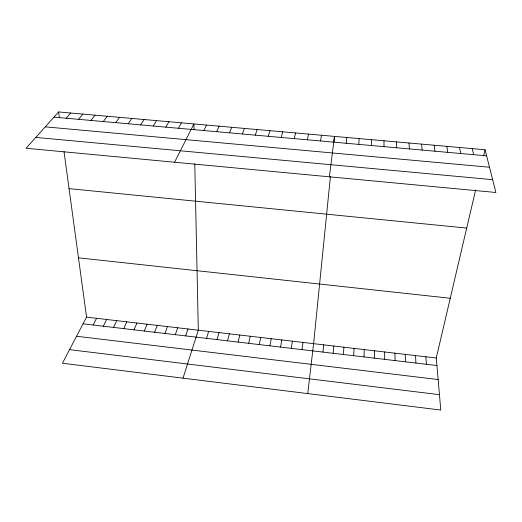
<?xml version="1.0" encoding="UTF-8"?>
<svg xmlns="http://www.w3.org/2000/svg" width="522" height="522" viewBox="0 0 522 522"><rect width="100%" height="100%" fill="white"/><g stroke="black" fill="none" stroke-linecap="round" stroke-linejoin="round"><path stroke-width="0.78" d="M374.32 358.151L374.431 350.777M371.377 145.521L371.553 139.687M363.984 356.931L364.226 349.583M353.681 355.717L354.04 348.389M358.79 144.392L359.156 138.584M343.411 354.503L343.894 347.208M333.16 353.296L333.767 346.021M346.249 143.276L346.791 137.495M330.419 176.625L313.605 343.665L307.739 393.595M333.917 141.906L334.471 136.399L329.362 176.808M322.942 352.089L323.673 344.84M301.99 349.623L302.969 342.425M291.263 348.357L292.366 341.186M320.554 140.973L321.474 135.25M280.568 347.097L281.795 339.946M269.9 345.838L271.257 338.713M307.406 139.798L308.515 134.102M259.264 344.585L260.746 337.486M248.661 343.332L250.266 336.259M294.31 138.63L295.609 132.953M64.01 151.556L86.554 317.128L62.444 363.24L440.783 410.051L436.268 358.001L475.646 189.91M483.568 156.091L485.055 149.749L58.614 111.949L26.1 148.255L495.9 192.487L485.055 149.749M238.084 342.086L239.813 335.039M227.546 340.846L229.393 333.826M281.26 137.462L282.741 131.812M217.028 339.607L219.005 332.605M268.249 136.301L269.926 130.676M206.549 338.373L208.643 331.398M183.02 378.163L198.308 330.191L194.778 163.862M255.291 135.139L257.15 129.547M185.669 335.914L188.005 328.984M175.275 334.687L177.728 327.783M242.378 133.984L244.42 128.419M164.913 333.467L167.484 326.589M154.577 332.246L157.272 325.395M229.51 132.836L231.735 127.29M144.274 331.033L147.08 324.201M133.997 329.819L136.921 323.014M216.682 131.688L219.09 126.174M123.753 328.612L126.794 321.833M113.535 327.405L116.687 320.652M203.906 130.546L206.49 125.052M103.343 326.204L106.618 319.471M93.184 325.01L96.57 318.296M174.57 162.231L193.936 123.942L194.047 129.404M178.478 128.268L181.421 122.833M165.833 127.14L168.952 121.73M153.233 126.011L156.522 120.628M140.672 124.888L144.137 119.525M128.158 123.773L131.798 118.435M115.688 122.657L119.499 117.346M103.258 121.541L107.238 116.256M90.874 120.438L95.024 115.173M78.528 119.329L82.848 114.096M66.229 118.233L70.711 113.02M53.968 117.137L486.595 155.824M45.264 126.853L489.492 167.236M35.803 137.416L492.651 179.679M69.054 188.625L466.701 228.081M78.476 257.822L450.264 298.251M86.554 317.128L436.268 358.001M83.057 323.816L436.921 365.524M76.551 336.253L438.134 379.54M69.55 349.649L439.446 394.665M472.273 148.613L473.617 154.662M459.536 147.485L460.685 153.507M446.839 146.362L447.798 152.352M58.614 111.949L59.351 117.359M434.187 145.24L434.95 151.204M421.574 144.124L422.148 150.062M425.887 356.794L426.415 364.291M409.007 143.008L409.392 148.92M415.538 355.58L415.936 363.051M405.222 354.373L405.49 361.824M396.485 141.899L396.674 147.785M394.926 353.172L395.069 360.591M384.668 351.972L384.681 359.371M383.996 140.79L384.003 146.649"/></g></svg>
